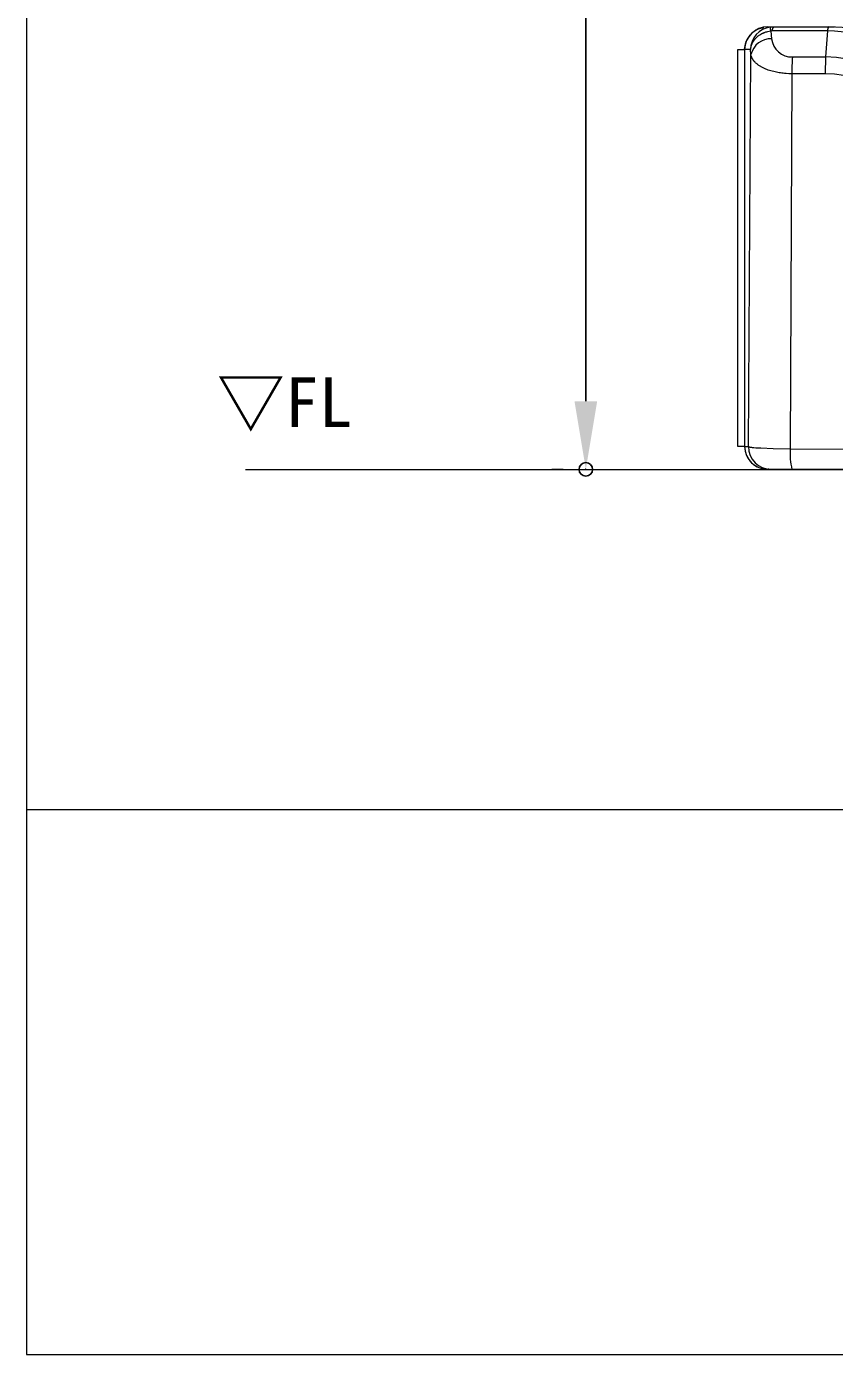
# Model space of a CAD drawing. Units: millimetres on the paper. Extents: x -203 to 203, y -143 to 143.
# Drawn here: x -198 to -162.4, y -138 to -79.5 of the extents above; entities that cross this region are included whole.
import ezdxf
from ezdxf.enums import TextEntityAlignment as Align

# ---------------------------------------------------------------- set-up
doc = ezdxf.new("R2010")
doc.units = ezdxf.units.MM
doc.header["$PDMODE"] = 32
doc.header["$PDSIZE"] = 0.6
for name, color, linetype, lineweight in [('0-1_DIMENSION_LINES$02_DIMENSI', 7, 'Continuous', 25), ('0-3_DIMENSION_LINES$03_LINES', 7, 'Continuous', 18), ('0-4_DIMENSION_LINES$04_SUB_LIN', 4, 'Continuous', 18), ('0-A_図面_FORMAT$01_WAKU$OUT_LINE', 6, 'Continuous', 18)]:
    doc.layers.add(name, color=color, linetype=linetype, lineweight=lineweight)
doc.layers.add('0-2_DEFPOINTS', color=7, linetype='Continuous')
doc.styles.add('ＭＳ ゴシック', font='')
doc.styles.get('ＭＳ ゴシック').set_extended_font_data('MS Gothic')

# ---------------------------------------------------------------- blocks, each defined once
blk = doc.blocks.new('D3')
at = {"layer": '0-1_DIMENSION_LINES$02_DIMENSI'}
for p, q in [((73.305, 302.2), (73.305, 105)), ((70.305, 99), (71.305, 99))]:
    blk.add_line(p, q, dxfattribs=at)
blk.add_solid([(72.305, 105), (74.305, 105), (73.305, 99)], dxfattribs=at)
at = {"layer": '0-2_DEFPOINTS'}
blk.add_point((73.305, 99), dxfattribs=at)

msp = doc.modelspace()

# ---------------------------------------------------------------- linework, layer by layer
at = {"layer": '0-3_DIMENSION_LINES$03_LINES'}
for p, q in [((-165.08, -79.5), (-162.656, -79.5)), ((-162.656, -79.5), (-162.654, -79.5)), ((-162.654, -79.5), (-162.388, -79.5)), ((-166.339, -98), (-166.339, -80.5)), ((-166.339, -98), (-166.648, -98)), ((-165.328, -99), (-165.326, -99)), ((-165.325, -99), (-165.326, -99)), ((-165.185, -99), (-165.326, -99)), ((-164.263, -99), (-165.185, -99)), ((-158.555, -99), (-164.263, -99))]:
    msp.add_line(p, q, dxfattribs=at)
for points in [[(-188.348, -99), (-53.348, -99), (-53.348, 21)], [(-165.803, -79.614), (-165.792, -79.609), (-165.781, -79.603), (-165.77, -79.598), (-165.759, -79.594), (-165.747, -79.589), (-165.736, -79.585), (-165.724, -79.58), (-165.713, -79.576), (-165.7, -79.573), (-165.688, -79.569), (-165.675, -79.565), (-165.662, -79.562), (-165.636, -79.557), (-165.61, -79.551), (-165.558, -79.543), (-165.505, -79.535)], [(-165.325, -79.5), (-165.326, -79.5), (-165.08, -79.5)], [(-166.348, -80.5), (-166.335, -80.401), (-166.327, -80.352), (-166.318, -80.303), (-166.314, -80.279), (-166.308, -80.255), (-166.302, -80.231), (-166.296, -80.207), (-166.289, -80.184), (-166.281, -80.16), (-166.273, -80.137), (-166.264, -80.115), (-166.257, -80.099), (-166.25, -80.084), (-166.243, -80.07), (-166.235, -80.055), (-166.22, -80.026), (-166.203, -79.997), (-166.192, -79.98), (-166.181, -79.962), (-166.166, -79.94), (-166.149, -79.917), (-166.133, -79.895), (-166.115, -79.874), (-166.097, -79.853), (-166.079, -79.832), (-166.06, -79.812), (-166.04, -79.792), (-166.023, -79.775), (-166.005, -79.758), (-165.986, -79.741), (-165.967, -79.725), (-165.948, -79.709), (-165.929, -79.694), (-165.909, -79.679), (-165.888, -79.664), (-165.867, -79.651), (-165.846, -79.638), (-165.825, -79.626), (-165.803, -79.614)], [(-166.648, -98), (-166.648, -80.5), (-166.339, -80.5)]]:
    msp.add_lwpolyline(points, dxfattribs=at)
for centre, radius, start, end in [((-165.325, -80.523), 1.023, 90.02666, 178.69653), ((-162.667, -85.515), 6.015, 0.22656, 89.87099), ((-165.325, -97.977), 1.023, 181.30244, 269.97855), ((-165.336, -97.984), 1.012, 180.8854, 263.76698)]:
    msp.add_arc(centre, radius, start, end, dxfattribs=at)
at = {"layer": '0-4_DIMENSION_LINES$04_SUB_LIN'}
for p, q in [((-165.224, -79.51), (-165.08, -79.5)), ((-165.128, -79.683), (-165.187, -79.687)), ((-165.187, -79.687), (-165.156, -80.023)), ((-162.69, -79.682), (-165.128, -79.683)), ((-162.69, -79.682), (-162.776, -80.827)), ((-162.688, -79.682), (-162.69, -79.682)), ((-166.091, -80.5), (-166.339, -80.5)), ((-166.181, -98), (-166.073, -80.718)), ((-166.073, -80.718), (-166.091, -80.5)), ((-164.242, -80.829), (-162.776, -80.827)), ((-162.776, -80.827), (-162.798, -81.565)), ((-164.267, -81.568), (-164.338, -98.091)), ((-162.798, -81.565), (-164.267, -81.568)), ((-166.339, -98), (-166.181, -98)), ((-164.338, -98.091), (-158.584, -98.119)), ((-165.284, -98.999), (-165.328, -98.997))]:
    msp.add_line(p, q, dxfattribs=at)
for points in [[(-165.971, -80.144), (-165.981, -80.16), (-165.99, -80.176), (-166, -80.192), (-166.008, -80.208), (-166.017, -80.225), (-166.024, -80.241), (-166.032, -80.258), (-166.039, -80.275), (-166.046, -80.291), (-166.052, -80.308), (-166.058, -80.325), (-166.063, -80.342), (-166.068, -80.359), (-166.072, -80.376), (-166.076, -80.394), (-166.079, -80.407), (-166.082, -80.42), (-166.084, -80.433), (-166.086, -80.445), (-166.088, -80.458), (-166.089, -80.471), (-166.09, -80.484), (-166.091, -80.5)], [(-165.187, -79.687), (-165.266, -79.703), (-165.345, -79.72), (-165.383, -79.73), (-165.422, -79.741), (-165.459, -79.753), (-165.478, -79.759), (-165.497, -79.766), (-165.515, -79.773), (-165.532, -79.781), (-165.55, -79.788), (-165.567, -79.796), (-165.585, -79.805), (-165.602, -79.814), (-165.619, -79.823), (-165.635, -79.832), (-165.652, -79.842), (-165.668, -79.852), (-165.684, -79.862), (-165.699, -79.872), (-165.715, -79.883), (-165.73, -79.894), (-165.76, -79.916), (-165.775, -79.928), (-165.789, -79.94), (-165.803, -79.953), (-165.817, -79.965), (-165.831, -79.978), (-165.844, -79.991), (-165.857, -80.004), (-165.87, -80.017), (-165.883, -80.03), (-165.895, -80.044), (-165.907, -80.057), (-165.918, -80.071), (-165.929, -80.085), (-165.94, -80.1), (-165.95, -80.114), (-165.961, -80.129), (-165.971, -80.144)], [(-165.936, -81.007), (-165.945, -80.996), (-165.954, -80.985), (-165.962, -80.974), (-165.97, -80.963), (-165.977, -80.952), (-165.985, -80.94), (-165.992, -80.929), (-165.998, -80.917), (-166.005, -80.906), (-166.01, -80.895), (-166.016, -80.883), (-166.021, -80.871), (-166.026, -80.86), (-166.031, -80.848), (-166.036, -80.836), (-166.044, -80.813), (-166.052, -80.789), (-166.073, -80.718)], [(-164.267, -81.568), (-164.395, -81.565), (-164.522, -81.559), (-164.584, -81.554), (-164.646, -81.548), (-164.708, -81.541), (-164.769, -81.533), (-164.829, -81.524), (-164.888, -81.513), (-164.946, -81.502), (-165.003, -81.49), (-165.067, -81.475), (-165.129, -81.459), (-165.19, -81.442), (-165.249, -81.424), (-165.306, -81.404), (-165.362, -81.384), (-165.416, -81.363), (-165.468, -81.34), (-165.498, -81.326), (-165.528, -81.312), (-165.557, -81.298), (-165.585, -81.283), (-165.612, -81.267), (-165.639, -81.252), (-165.665, -81.236), (-165.691, -81.22), (-165.715, -81.204), (-165.739, -81.187), (-165.762, -81.17), (-165.784, -81.153), (-165.806, -81.136), (-165.826, -81.118), (-165.846, -81.101), (-165.866, -81.083), (-165.887, -81.061), (-165.908, -81.04), (-165.917, -81.029), (-165.927, -81.018), (-165.936, -81.007)], [(-166.181, -98), (-166.131, -98.012), (-166.112, -98.016), (-166.091, -98.019), (-166.068, -98.023), (-166.041, -98.027), (-166.01, -98.031), (-165.936, -98.038), (-165.847, -98.045), (-165.632, -98.058), (-165.09, -98.078), (-164.338, -98.091)]]:
    msp.add_lwpolyline(points, dxfattribs=at)
for centre, radius, start, end in [((-165.074, -80.517), 1.018, 98.46744, 179.03578), ((-166.264, -79.819), 1.085, 7.01571, 16.54667), ((-164.838, -79.662), 0.291, 146.29425, 184.13922), ((-162.321, -79.656), 0.369, 155.0338, 184.1415), ((-162.312, -79.659), 0.377, 155.07371, 183.60976), ((-165.169, -80.958), 0.935, 89.24225, 165.14481), ((-164.276, -79.946), 0.884, 185.00736, 272.21657), ((-162.702, -85.528), 5.845, 0.18046, 89.86552), ((-155.816, -81.481), 8.451, 175.57224, 180.58817), ((-162.785, -85.584), 4.757, 0.171, 89.89361), ((-162.799, -85.617), 4.051, 0.43461, 89.98399), ((-165.183, -98.002), 0.998, 179.89078, 269.89058), ((-161.37, -98.303), 2.975, 175.91129, 193.54766)]:
    msp.add_arc(centre, radius, start, end, dxfattribs=at)
at = {"layer": '0-A_図面_FORMAT$01_WAKU$OUT_LINE'}
for p, q in [((-198, 138), (-198, -138)), ((198, -114), (-198, -114)), ((-198, -138), (198, -138))]:
    msp.add_line(p, q, dxfattribs=at)

# ---------------------------------------------------------------- block references
at = {"layer": '0-1_DIMENSION_LINES$02_DIMENSI', "xscale": 0.5, "yscale": 0.5}
msp.add_blockref('D3', (-210, -148.5), dxfattribs=at)

# ---------------------------------------------------------------- texts
at = {"layer": '0-1_DIMENSION_LINES$02_DIMENSI', "style": 'ＭＳ ゴシック'}
msp.add_text('▽FL', height=2.199, dxfattribs=at).set_placement((-189.615, -97.8), align=Align.BOTTOM_LEFT)

doc.saveas('drawing.dxf')
